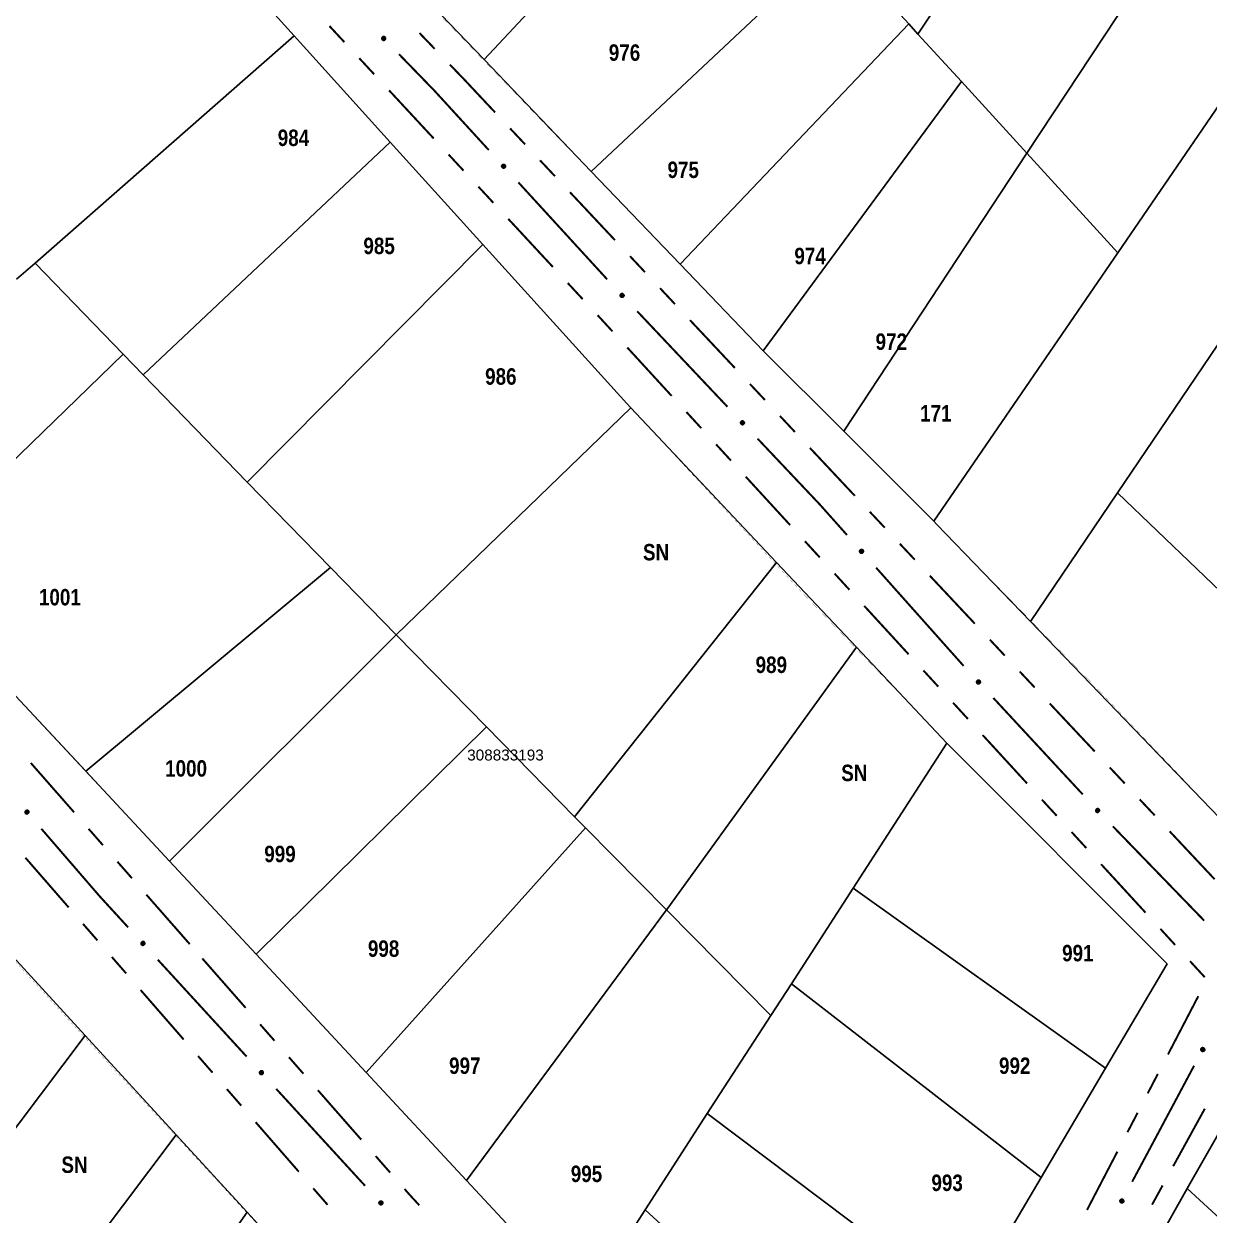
# Model space of a CAD drawing. Extents: x 201549 to 203722, y 4857623 to 4859778.
# Drawn here: x 202824.2 to 202932.4, y 4859059.8 to 4859168.6 of the extents above; entities that cross this region are included whole.
import ezdxf
from ezdxf.enums import TextEntityAlignment as Align

# ---------------------------------------------------------------- set-up
doc = ezdxf.new("R2010")
doc.units = 0
doc.header["$LTSCALE"] = 1.5
doc.header["$MEASUREMENT"] = 0
for name, color, linetype in [('CD-MALHA-LOTES', 40, 'CONTINUOUS'), ('CD_TXT_QUADRA', 1, 'CONTINUOUS'), ('RU-QUADRAS', 6, 'CONTINUOUS'), ('SV-EIXO-RUA-N-PAV', 6, 'CONTINUOUS'), ('SV-RUA-NAO-PAV-S-GUIA-C-GUIA', 7, 'CONTINUOUS'), ('Th_NmrPort', 1, 'CONTINUOUS')]:
    doc.layers.add(name, color=color, linetype=linetype)
doc.styles.add('MONOTXT', font='ARIAL.TTF', dxfattribs={"height": 0.2})
doc.styles.get("Standard").update_dxf_attribs({"font": 'swisscbo.ttf'})

msp = doc.modelspace()

# ---------------------------------------------------------------- linework, layer by layer
at = {"layer": 'CD-MALHA-LOTES', "linetype": 'Continuous'}
for p, q in [((202926.36, 4859198.43), (202905.84, 4859167.66)), ((202848.91, 4859167.5), (202823.94, 4859195.12)), ((202866.24, 4859165.33), (202887.33, 4859187.94)), ((202915.79, 4859156.77), (202936.34, 4859187.96)), ((202924.08, 4859147.7), (202944.81, 4859177.97)), ((202856.41, 4859175.58), (202866.24, 4859165.33)), ((202876.02, 4859155.12), (202898.25, 4859175.97)), ((202905, 4859168.58), (202898.25, 4859175.97)), ((202884.12, 4859146.66), (202905, 4859168.58)), ((202905, 4859168.58), (202905.84, 4859167.66)), ((202825.25, 4859146.74), (202848.91, 4859167.5)), ((202848.91, 4859167.5), (202857.67, 4859157.8)), ((202905.84, 4859167.66), (202909.8, 4859163.33)), ((202866.24, 4859165.33), (202876.02, 4859155.12)), ((202909.8, 4859163.33), (202891.71, 4859138.75)), ((202909.8, 4859163.33), (202915.79, 4859156.77)), ((202857.67, 4859157.8), (202835.11, 4859136.55)), ((202866.12, 4859148.45), (202857.67, 4859157.8)), ((202899.07, 4859131.39), (202915.79, 4859156.77)), ((202915.79, 4859156.77), (202924.08, 4859147.7)), ((202876.02, 4859155.12), (202884.12, 4859146.66)), ((202844.61, 4859126.74), (202866.12, 4859148.45)), ((202879.25, 4859133.93), (202866.12, 4859148.45)), ((202907.29, 4859123.18), (202924.08, 4859147.7)), ((202823.55, 4859145.27), (202825.25, 4859146.74)), ((202833.3, 4859138.42), (202825.25, 4859146.74)), ((202891.71, 4859138.75), (202884.12, 4859146.66)), ((202924.04, 4859125.77), (202933.81, 4859140.21)), ((202812.82, 4859118.62), (202833.3, 4859138.42)), ((202835.11, 4859136.55), (202833.3, 4859138.42)), ((202891.71, 4859138.75), (202899.07, 4859131.39)), ((202835.11, 4859136.55), (202844.61, 4859126.74)), ((202879.62, 4859133.54), (202879.25, 4859133.93)), ((202858.2, 4859112.8), (202879.62, 4859133.54)), ((202892.94, 4859119.41), (202879.62, 4859133.54)), ((202899.07, 4859131.39), (202907.29, 4859123.18)), ((202852.2, 4859118.97), (202844.61, 4859126.74)), ((202916.1, 4859114.03), (202924.04, 4859125.77)), ((202924.04, 4859125.77), (202945.57, 4859105.16)), ((202907.29, 4859123.18), (202907.54, 4859122.93)), ((202907.54, 4859122.93), (202916.1, 4859114.03)), ((202812.82, 4859118.62), (202829.89, 4859100.36)), ((202852.2, 4859118.97), (202829.89, 4859100.36)), ((202852.2, 4859118.97), (202858.2, 4859112.8)), ((202874.49, 4859096.19), (202892.94, 4859119.41)), ((202900.22, 4859111.69), (202892.94, 4859119.41)), ((202916.1, 4859114.03), (202937.69, 4859091.58)), ((202837.53, 4859092.14), (202858.2, 4859112.8)), ((202858.2, 4859112.8), (202866.44, 4859104.42)), ((202883, 4859087.85), (202900.22, 4859111.69)), ((202908.48, 4859102.91), (202900.22, 4859111.69)), ((202866.44, 4859104.42), (202845.43, 4859083.65)), ((202866.44, 4859104.42), (202874.49, 4859096.19)), ((202908.48, 4859102.91), (202899.92, 4859089.68)), ((202928.6, 4859082.79), (202908.48, 4859102.91)), ((202829.89, 4859100.36), (202837.53, 4859092.14)), ((202874.49, 4859096.19), (202875.48, 4859095.19)), ((202855.48, 4859072.85), (202875.48, 4859095.19)), ((202875.48, 4859095.19), (202882.89, 4859087.7)), ((202837.53, 4859092.14), (202845.43, 4859083.65)), ((202899.92, 4859089.68), (202894.28, 4859080.95)), ((202922.97, 4859073.26), (202899.92, 4859089.68)), ((202864.63, 4859063.01), (202882.89, 4859087.7)), ((202883, 4859087.85), (202882.89, 4859087.7)), ((202892.41, 4859078.07), (202882.89, 4859087.7)), ((202829.83, 4859076.23), (202822.58, 4859084.14)), ((202845.43, 4859083.65), (202855.48, 4859072.85)), ((202922.97, 4859073.26), (202928.6, 4859082.79)), ((202894.28, 4859080.95), (202892.41, 4859078.07)), ((202894.28, 4859080.95), (202917.08, 4859063.28)), ((202886.6, 4859069.1), (202892.41, 4859078.07)), ((202829.83, 4859076.23), (202811.13, 4859051.49)), ((202838.12, 4859067.18), (202829.83, 4859076.23)), ((202855.48, 4859072.85), (202864.63, 4859063.01)), ((202917.08, 4859063.28), (202922.97, 4859073.26)), ((202936.14, 4859072.32), (202930.42, 4859062.26)), ((202880.94, 4859060.33), (202886.6, 4859069.1)), ((202886.6, 4859069.1), (202910.08, 4859051.45)), ((202820.37, 4859043.59), (202838.12, 4859067.18)), ((202844.6, 4859060.11), (202838.12, 4859067.18)), ((202910.08, 4859051.45), (202917.08, 4859063.28)), ((202864.63, 4859063.01), (202875.27, 4859051.58)), ((202930.42, 4859062.26), (202924.38, 4859051.64)), ((202930.42, 4859062.26), (202956, 4859038.71)), ((202828.21, 4859036.89), (202844.6, 4859060.11)), ((202853.45, 4859050.44), (202844.6, 4859060.11)), ((202875.27, 4859051.58), (202880.94, 4859060.33)), ((202880.94, 4859060.33), (202903.28, 4859039.94))]:
    msp.add_line(p, q, dxfattribs=at)
at = {"layer": 'RU-QUADRAS', "linetype": 'Continuous'}
for points in [[(202829.55, 4859203.3, 0.01, 0.01, 0), (202844.12, 4859220.63, 0.01, 0.01, 0), (202870.07, 4859258.75, 0.01, 0.01, 0), (202884.99, 4859242.61, 0.01, 0.01, 0.0216393089), (202909.67, 4859213.7, 0.01, 0.01, 0), (202931.3, 4859193.91, 0.01, 0.01, 0), (202959.98, 4859160.09, 0.01, 0.01, 0), (202971.4, 4859149.61, 0.01, 0.01, 0), (202937.69, 4859091.58, 0.01, 0.01, 0.0099130625), (202891.7, 4859138.76, 0.01, 0.01, 0)], [(202790.47, 4859142.54, 0.01, 0.01, 0), (202823.94, 4859195.12, 0.01, 0.01, 0), (202879.25, 4859133.93, 0.01, 0.01, 0.0147925964), (202928.6, 4859082.79, 0.01, 0.01, 0), (202898.06, 4859031.1, 0.01, 0.01, 0), (202894.41, 4859031.1, 0.01, 0.01, 0)], [(202749.48, 4859071.59, 0.01, 0.01, 0), (202781.62, 4859129.17, 0.01, 0.01, 0.0049191325), (202853.45, 4859050.44, 0.01, 0.01, 0), (202889.59, 4859012.69, 0.01, 0.01, 0), (202858.45, 4858958.37, 0.01, 0.01, 0), (202812.2, 4859004.98, 0.01, 0.01, 0), (202815.02, 4859008.13, 0.01, 0.01, 0), (202803.62, 4859021.31, 0.01, 0.01, 0), (202794.06, 4859028.47, 0.01, 0.01, 0), (202778.42, 4859043.83, 0.01, 0.01, 0), (202777.7, 4859042.99, 0.01, 0.01, 0)], [(202904.89, 4859019.98, 0.01, 0.01, 0), (202909.84, 4859027.48, 0.01, 0.01, 0), (202911.85, 4859026.11, 0.01, 0.01, 0), (202917.36, 4859034.69, 0.01, 0.01, 0), (202919.17, 4859033.52, 0.01, 0.01, 0), (202922.96, 4859039.57, 0.01, 0.01, 0), (202921.39, 4859040.67, 0.01, 0.01, 0), (202926.67, 4859049.77, 0.01, 0.01, 0), (202924.38, 4859051.64, 0.01, 0.01, 0), (202936.14, 4859072.32, 0.01, 0.01, 0), (202962.41, 4859046.47, 0.01, 0.01, 0.0139849825), (203013.48, 4858989.88, 0.01, 0.01, 0), (203058.45, 4858944.45, 0.01, 0.01, 0), (203053.66, 4858917.2, 0.01, 0.01, 0), (203054.93, 4858916.22, 0.01, 0.01, 0), (203048.61, 4858906.68, 0.01, 0.01, 0), (203052.61, 4858903.7, 0.01, 0.01, 0), (203046.12, 4858892.8, 0.01, 0.01, 0), (203041.97, 4858896.33, 0.01, 0.01, 0), (203033.52, 4858883.81, 0.01, 0.01, 0)]]:
    msp.add_lwpolyline(points, format="xyseb", close=True, dxfattribs=at)
at = {"layer": 'SV-EIXO-RUA-N-PAV'}
for points in [[(202857.088624, 4859167.079129), (202857.039716, 4859167.079163), (202856.997689, 4859167.089194), (202856.965044, 4859167.107649), (202856.940449, 4859167.131479), (202856.918033, 4859167.158693), (202856.901486, 4859167.191116), (202856.891092, 4859167.23117), (202856.890783, 4859167.280232), (202856.903888, 4859167.32261), (202856.920269, 4859167.355583), (202856.943641, 4859167.382659), (202856.970442, 4859167.403993), (202857.00469, 4859167.420067), (202857.045384, 4859167.430203), (202857.094725, 4859167.429321), (202857.13586, 4859167.419204), (202857.166967, 4859167.400525), (202857.194039, 4859167.376855), (202857.216591, 4859167.348798), (202857.232651, 4859167.316878), (202857.242783, 4859167.275887), (202857.241267, 4859167.227198), (202857.231645, 4859167.186056), (202857.213407, 4859167.154695), (202857.189504, 4859167.128567), (202857.162483, 4859167.105752), (202857.130583, 4859167.087762), (202857.088624, 4859167.079129)], [(202868.029081, 4859155.410763), (202867.980195, 4859155.412226), (202867.938479, 4859155.42348), (202867.906387, 4859155.442881), (202867.882498, 4859155.467419), (202867.860887, 4859155.495276), (202867.845294, 4859155.528169), (202867.836075, 4859155.568509), (202867.837198, 4859155.617559), (202867.851536, 4859155.659536), (202867.868873, 4859155.692016), (202867.893026, 4859155.718399), (202867.920439, 4859155.73894), (202867.955142, 4859155.754007), (202867.996114, 4859155.762951), (202868.045408, 4859155.760627), (202868.08623, 4859155.749313), (202868.116778, 4859155.729733), (202868.143148, 4859155.705283), (202868.164871, 4859155.676579), (202868.179991, 4859155.644203), (202868.188921, 4859155.602934), (202868.185984, 4859155.554311), (202868.175164, 4859155.513467), (202868.156018, 4859155.482652), (202868.131362, 4859155.457233), (202868.103686, 4859155.435217), (202868.071274, 4859155.418166), (202868.029081, 4859155.410763)], [(202878.85355, 4859143.626016), (202878.804646, 4859143.626712), (202878.762759, 4859143.637311), (202878.730366, 4859143.656206), (202878.706096, 4859143.680367), (202878.68405, 4859143.707881), (202878.667943, 4859143.740525), (202878.658092, 4859143.780716), (202878.658446, 4859143.829777), (202878.672123, 4859143.871974), (202878.688949, 4859143.904722), (202878.712685, 4859143.93148), (202878.739773, 4859143.952449), (202878.774235, 4859143.968058), (202878.815062, 4859143.977644), (202878.864386, 4859143.976094), (202878.905381, 4859143.965422), (202878.936232, 4859143.946323), (202878.962982, 4859143.92229), (202878.985153, 4859143.89393), (202879.000779, 4859143.861795), (202879.010356, 4859143.820671), (202879.008181, 4859143.772008), (202878.998004, 4859143.730999), (202878.979343, 4859143.699888), (202878.955089, 4859143.674085), (202878.927762, 4859143.651638), (202878.895621, 4859143.634081), (202878.85355, 4859143.626016)], [(202889.841828, 4859131.995944), (202889.792925, 4859131.996629), (202889.751034, 4859132.007217), (202889.718638, 4859132.026104), (202889.694361, 4859132.050259), (202889.672309, 4859132.077768), (202889.656194, 4859132.110408), (202889.646334, 4859132.150597), (202889.646676, 4859132.199659), (202889.660343, 4859132.241858), (202889.677161, 4859132.27461), (202889.70089, 4859132.301375), (202889.727973, 4859132.32235), (202889.762431, 4859132.337967), (202889.803256, 4859132.347562), (202889.852581, 4859132.346024), (202889.893578, 4859132.335362), (202889.924434, 4859132.316271), (202889.95119, 4859132.292244), (202889.973367, 4859132.26389), (202889.989001, 4859132.231758), (202889.998587, 4859132.190637), (202889.996424, 4859132.141973), (202889.986257, 4859132.100962), (202889.967604, 4859132.069846), (202889.943356, 4859132.044037), (202889.916034, 4859132.021584), (202889.883898, 4859132.004019), (202889.841828, 4859131.995944)], [(202900.702742, 4859120.253517), (202900.65388, 4859120.255646), (202900.612321, 4859120.267467), (202900.580496, 4859120.287303), (202900.556944, 4859120.312165), (202900.535714, 4859120.340314), (202900.520571, 4859120.373416), (202900.511902, 4859120.413878), (202900.513694, 4859120.462908), (202900.528602, 4859120.504686), (202900.54638, 4859120.536927), (202900.57089, 4859120.562978), (202900.598581, 4859120.583144), (202900.633485, 4859120.597736), (202900.674576, 4859120.606121), (202900.723834, 4859120.603126), (202900.764498, 4859120.591257), (202900.794776, 4859120.571262), (202900.82081, 4859120.546456), (202900.84214, 4859120.517458), (202900.856817, 4859120.484879), (202900.865185, 4859120.443492), (202900.861585, 4859120.394914), (202900.85021, 4859120.354221), (202900.830646, 4859120.32367), (202900.805646, 4859120.298589), (202900.777673, 4859120.276952), (202900.745031, 4859120.260345), (202900.702742, 4859120.253517)], [(202911.378041, 4859108.33311), (202911.329147, 4859108.334271), (202911.287361, 4859108.345266), (202911.25515, 4859108.364468), (202911.23111, 4859108.388858), (202911.209326, 4859108.416581), (202911.19353, 4859108.449376), (202911.184061, 4859108.489659), (202911.184881, 4859108.538715), (202911.198958, 4859108.580779), (202911.216094, 4859108.613366), (202911.240083, 4859108.639898), (202911.267369, 4859108.660609), (202911.301977, 4859108.67589), (202911.342894, 4859108.685087), (202911.392201, 4859108.683069), (202911.433093, 4859108.672008), (202911.463761, 4859108.652618), (202911.490282, 4859108.628331), (202911.512182, 4859108.599763), (202911.527502, 4859108.567481), (202911.536688, 4859108.526268), (202911.534052, 4859108.477627), (202911.523485, 4859108.436717), (202911.50453, 4859108.405784), (202911.480033, 4859108.380213), (202911.452493, 4859108.358026), (202911.420187, 4859108.340775), (202911.378041, 4859108.33311)], [(202824.495016, 4859096.808094), (202824.543839, 4859096.805216), (202824.585212, 4859096.792759), (202824.616729, 4859096.772438), (202824.639897, 4859096.747218), (202824.660693, 4859096.718747), (202824.675327, 4859096.685417), (202824.683375, 4859096.644826), (202824.680832, 4859096.595829), (202824.665286, 4859096.554285), (202824.647016, 4859096.522321), (202824.622109, 4859096.496648), (202824.594113, 4859096.476909), (202824.558989, 4859096.462853), (202824.517774, 4859096.455099), (202824.468568, 4859096.458849), (202824.42809, 4859096.471339), (202824.398122, 4859096.491796), (202824.372471, 4859096.516999), (202824.351588, 4859096.546319), (202824.337412, 4859096.57912), (202824.32968, 4859096.62063), (202824.334024, 4859096.669148), (202824.346021, 4859096.709661), (202824.366051, 4859096.739909), (202824.391432, 4859096.764604), (202824.419734, 4859096.78581), (202824.452626, 4859096.801915), (202824.495016, 4859096.808094)], [(202922.254979, 4859096.598877), (202922.206084, 4859096.600037), (202922.164299, 4859096.611033), (202922.132087, 4859096.630235), (202922.108048, 4859096.654625), (202922.086264, 4859096.682347), (202922.070468, 4859096.715143), (202922.060999, 4859096.755425), (202922.061819, 4859096.804481), (202922.075896, 4859096.846546), (202922.093032, 4859096.879133), (202922.117021, 4859096.905665), (202922.144306, 4859096.926375), (202922.178915, 4859096.941657), (202922.219831, 4859096.950854), (202922.269139, 4859096.948836), (202922.31003, 4859096.937775), (202922.340699, 4859096.918384), (202922.367219, 4859096.894098), (202922.38912, 4859096.865529), (202922.40444, 4859096.833247), (202922.413626, 4859096.792034), (202922.410989, 4859096.743394), (202922.400423, 4859096.702484), (202922.381468, 4859096.671551), (202922.35697, 4859096.64598), (202922.329431, 4859096.623793), (202922.297125, 4859096.606542), (202922.254979, 4859096.598877)], [(202835.076477, 4859084.813215), (202835.125365, 4859084.811783), (202835.167088, 4859084.800556), (202835.199192, 4859084.781175), (202835.223096, 4859084.756652), (202835.244726, 4859084.728809), (202835.260339, 4859084.695926), (202835.269584, 4859084.655592), (202835.268492, 4859084.606541), (202835.254182, 4859084.564555), (202835.236865, 4859084.532064), (202835.212729, 4859084.505666), (202835.185329, 4859084.485107), (202835.150636, 4859084.470018), (202835.109669, 4859084.461048), (202835.060373, 4859084.46334), (202835.019544, 4859084.474628), (202834.988984, 4859084.494189), (202834.962598, 4859084.518622), (202834.940857, 4859084.547312), (202834.925717, 4859084.579678), (202834.91676, 4859084.620942), (202834.919667, 4859084.669567), (202834.93046, 4859084.710418), (202834.949586, 4859084.741245), (202834.974226, 4859084.76668), (202835.001888, 4859084.788713), (202835.034289, 4859084.805784), (202835.076477, 4859084.813215)], [(202931.996848, 4859075.026102), (202932.01175, 4859074.979519), (202932.015032, 4859074.936436), (202932.007427, 4859074.899715), (202931.992245, 4859074.869018), (202931.973176, 4859074.839362), (202931.947354, 4859074.813705), (202931.912387, 4859074.791577), (202931.865763, 4859074.7763), (202931.821408, 4859074.775839), (202931.785008, 4859074.781369), (202931.752087, 4859074.795357), (202931.723589, 4859074.814364), (202931.697825, 4859074.842068), (202931.675746, 4859074.877722), (202931.66152, 4859074.924976), (202931.658592, 4859074.967236), (202931.666881, 4859075.002561), (202931.681153, 4859075.035568), (202931.700983, 4859075.06561), (202931.726476, 4859075.09065), (202931.762414, 4859075.112815), (202931.80924, 4859075.126239), (202931.851356, 4859075.12964), (202931.886788, 4859075.121849), (202931.918967, 4859075.107067), (202931.948944, 4859075.088303), (202931.975816, 4859075.06342), (202931.996848, 4859075.026102)], [(202845.888071, 4859073.018749), (202845.936959, 4859073.017317), (202845.978682, 4859073.006089), (202846.010786, 4859072.986709), (202846.03469, 4859072.962186), (202846.05632, 4859072.934343), (202846.071933, 4859072.90146), (202846.081178, 4859072.861125), (202846.080086, 4859072.812075), (202846.065776, 4859072.770089), (202846.048459, 4859072.737597), (202846.024323, 4859072.711199), (202845.996923, 4859072.690641), (202845.96223, 4859072.675552), (202845.921263, 4859072.666582), (202845.871967, 4859072.668874), (202845.831138, 4859072.680161), (202845.800578, 4859072.699722), (202845.774192, 4859072.724155), (202845.752451, 4859072.752845), (202845.737311, 4859072.785212), (202845.728354, 4859072.826476), (202845.731261, 4859072.875101), (202845.742054, 4859072.915951), (202845.76118, 4859072.946778), (202845.78582, 4859072.972213), (202845.813482, 4859072.994247), (202845.845883, 4859073.011318), (202845.888071, 4859073.018749)], [(202856.792487, 4859061.124167), (202856.841366, 4859061.122471), (202856.883028, 4859061.111019), (202856.915027, 4859061.091466), (202856.938799, 4859061.066814), (202856.960278, 4859061.038855), (202856.975714, 4859061.005888), (202856.984741, 4859060.965505), (202856.983385, 4859060.91646), (202856.968848, 4859060.874552), (202856.951357, 4859060.842155), (202856.927078, 4859060.815887), (202856.899568, 4859060.795477), (202856.864794, 4859060.780575), (202856.823779, 4859060.771826), (202856.774497, 4859060.774384), (202856.733729, 4859060.785892), (202856.703274, 4859060.805617), (202856.677021, 4859060.830192), (202856.655435, 4859060.858999), (202856.640469, 4859060.891447), (202856.631735, 4859060.932758), (202856.634904, 4859060.981366), (202856.645917, 4859061.022158), (202856.66521, 4859061.052882), (202856.689986, 4859061.078184), (202856.717767, 4859061.100068), (202856.750259, 4859061.116964), (202856.792487, 4859061.124167)], [(202924.615714, 4859061.198928), (202924.630554, 4859061.152325), (202924.633779, 4859061.109238), (202924.626125, 4859061.072527), (202924.610903, 4859061.04185), (202924.591795, 4859061.01222), (202924.56594, 4859060.986597), (202924.530943, 4859060.964515), (202924.484299, 4859060.9493), (202924.439943, 4859060.948897), (202924.40355, 4859060.954475), (202924.370648, 4859060.968507), (202924.342175, 4859060.987551), (202924.316448, 4859061.015289), (202924.294416, 4859061.050973), (202924.280252, 4859061.098246), (202924.27738, 4859061.140509), (202924.285716, 4859061.175823), (202924.300031, 4859061.208811), (202924.319901, 4859061.238827), (202924.345427, 4859061.263833), (202924.381395, 4859061.285951), (202924.428239, 4859061.299313), (202924.470358, 4859061.302658), (202924.50578, 4859061.294821), (202924.53794, 4859061.279996), (202924.567892, 4859061.261192), (202924.594731, 4859061.236274), (202924.615714, 4859061.198928)]]:
    msp.add_lwpolyline(points, close=True, dxfattribs=at)
for points in [[(202857.130583, 4859167.087762), (202856.890783, 4859167.280232)], [(202857.088624, 4859167.079129), (202856.891092, 4859167.23117)], [(202857.110308, 4859167.085301), (202856.894742, 4859167.254483)], [(202857.14334, 4859167.100249), (202856.900212, 4859167.297825)], [(202857.039716, 4859167.079163), (202856.901486, 4859167.191116)], [(202857.061984, 4859167.08023), (202856.901742, 4859167.20613)], [(202857.162483, 4859167.105752), (202856.903888, 4859167.32261)], [(202857.172569, 4859167.119114), (202856.914264, 4859167.334285)], [(202857.015734, 4859167.084778), (202856.916633, 4859167.16924)], [(202856.997689, 4859167.089194), (202856.918033, 4859167.158693)], [(202857.189504, 4859167.128567), (202856.920269, 4859167.355583)], [(202857.199956, 4859167.143796), (202856.935054, 4859167.369679)], [(202857.213407, 4859167.154695), (202856.943641, 4859167.382659)], [(202857.220661, 4859167.173402), (202856.959503, 4859167.39151)], [(202857.231645, 4859167.186056), (202856.970442, 4859167.403993)], [(202857.235663, 4859167.208882), (202856.991613, 4859167.409367)], [(202857.241267, 4859167.227198), (202857.00469, 4859167.420067)], [(202857.238253, 4859167.253232), (202857.027524, 4859167.423307)], [(202857.242783, 4859167.275887), (202857.045384, 4859167.430203)], [(202857.232174, 4859167.298676), (202857.075791, 4859167.424519)], [(202857.232651, 4859167.316878), (202857.094725, 4859167.429321)], [(202857.221142, 4859167.335509), (202857.120112, 4859167.42)], [(202857.216591, 4859167.348798), (202857.13586, 4859167.419204)], [(202868.029081, 4859155.410763), (202867.836075, 4859155.568509)], [(202868.071274, 4859155.418166), (202867.837198, 4859155.617559)], [(202868.050936, 4859155.416299), (202867.840404, 4859155.591705)], [(202867.980195, 4859155.412226), (202867.845294, 4859155.528169)], [(202868.002485, 4859155.412642), (202867.845989, 4859155.543168)], [(202868.08439, 4859155.430276), (202867.847137, 4859155.634869)], [(202868.103686, 4859155.435217), (202867.851536, 4859155.659536)], [(202867.956387, 4859155.418539), (202867.859796, 4859155.505859)], [(202867.938479, 4859155.42348), (202867.860887, 4859155.495276)], [(202868.114159, 4859155.448279), (202867.862248, 4859155.670903)], [(202868.131362, 4859155.457233), (202867.868873, 4859155.692016)], [(202868.142254, 4859155.47215), (202867.884064, 4859155.705675)], [(202868.156018, 4859155.482652), (202867.893026, 4859155.718399)], [(202868.163815, 4859155.501138), (202867.90914, 4859155.726782)], [(202868.175164, 4859155.513467), (202867.920439, 4859155.73894)], [(202868.179847, 4859155.536166), (202867.941758, 4859155.743693)], [(202868.185984, 4859155.554311), (202867.955142, 4859155.754007)], [(202868.183731, 4859155.580421), (202867.978061, 4859155.756579)], [(202868.188921, 4859155.602934), (202867.996114, 4859155.762951)], [(202868.178983, 4859155.626024), (202868.026342, 4859155.75638)], [(202868.179991, 4859155.644203), (202868.045408, 4859155.760627)], [(202868.169031, 4859155.663163), (202868.070513, 4859155.750568)], [(202868.164871, 4859155.676579), (202868.08623, 4859155.749313)], [(202878.85355, 4859143.626016), (202878.658092, 4859143.780716)], [(202878.895621, 4859143.634081), (202878.658446, 4859143.829777)], [(202878.875315, 4859143.631895), (202878.662057, 4859143.803977)], [(202878.804646, 4859143.626712), (202878.667943, 4859143.740525)], [(202878.908546, 4859143.646395), (202878.668112, 4859143.847241)], [(202878.826927, 4859143.627478), (202878.668403, 4859143.755534)], [(202878.927762, 4859143.651638), (202878.672123, 4859143.871974)], [(202878.938028, 4859143.664862), (202878.682656, 4859143.883507)], [(202878.780742, 4859143.632651), (202878.682793, 4859143.718445)], [(202878.762759, 4859143.637311), (202878.68405, 4859143.707881)], [(202878.955089, 4859143.674085), (202878.688949, 4859143.904722)], [(202878.965746, 4859143.689171), (202878.703924, 4859143.918617)], [(202878.979343, 4859143.699888), (202878.712685, 4859143.93148)], [(202878.986849, 4859143.718495), (202878.728666, 4859143.940115)], [(202878.998004, 4859143.730999), (202878.739773, 4859143.952449)], [(202879.00233, 4859143.753769), (202878.761014, 4859143.957536)], [(202879.008181, 4859143.772008), (202878.774235, 4859143.968058)], [(202879.005519, 4859143.79808), (202878.797111, 4859143.97099)], [(202879.010356, 4859143.820671), (202878.815062, 4859143.977644)], [(202879.000056, 4859143.843602), (202878.845389, 4859143.971548)], [(202879.000779, 4859143.861795), (202878.864386, 4859143.976094)], [(202878.989523, 4859143.880581), (202878.889645, 4859143.96643)], [(202878.985153, 4859143.89393), (202878.905381, 4859143.965422)], [(202889.841828, 4859131.995944), (202889.646334, 4859132.150597)], [(202889.883898, 4859132.004019), (202889.646676, 4859132.199659)], [(202889.863592, 4859132.001828), (202889.650293, 4859132.173859)], [(202889.792925, 4859131.996629), (202889.656194, 4859132.110408)], [(202889.89682, 4859132.016336), (202889.656338, 4859132.217124)], [(202889.815205, 4859131.997399), (202889.65665, 4859132.125417)], [(202889.916034, 4859132.021584), (202889.660343, 4859132.241858)], [(202889.926297, 4859132.03481), (202889.670873, 4859132.253394)], [(202889.769019, 4859132.002561), (202889.67105, 4859132.088332)], [(202889.751034, 4859132.007217), (202889.672309, 4859132.077768)], [(202889.943356, 4859132.044037), (202889.677161, 4859132.27461)], [(202889.954009, 4859132.059126), (202889.692132, 4859132.28851)], [(202889.967604, 4859132.069846), (202889.70089, 4859132.301375)], [(202889.975105, 4859132.088455), (202889.716869, 4859132.310013)], [(202889.986257, 4859132.100962), (202889.727973, 4859132.32235)], [(202889.990578, 4859132.123733), (202889.749213, 4859132.327442)], [(202889.996424, 4859132.141973), (202889.762431, 4859132.337967)], [(202889.993757, 4859132.168045), (202889.785307, 4859132.340904)], [(202889.998587, 4859132.190637), (202889.803256, 4859132.347562)], [(202889.988282, 4859132.213565), (202889.833585, 4859132.341474)], [(202889.989001, 4859132.231758), (202889.852581, 4859132.346024)], [(202889.977741, 4859132.250542), (202889.877842, 4859132.336367)], [(202889.973367, 4859132.26389), (202889.893578, 4859132.335362)], [(202900.702742, 4859120.253517), (202900.511902, 4859120.413878)], [(202900.745031, 4859120.260345), (202900.513694, 4859120.462908)], [(202900.72467, 4859120.258755), (202900.516547, 4859120.437013)], [(202900.65388, 4859120.255646), (202900.520571, 4859120.373416)], [(202900.676173, 4859120.255758), (202900.52147, 4859120.388405)], [(202900.758311, 4859120.272274), (202900.523868, 4859120.480081)], [(202900.777673, 4859120.276952), (202900.528602, 4859120.504686)], [(202900.63016, 4859120.262282), (202900.534767, 4859120.35091)], [(202900.612321, 4859120.267467), (202900.535714, 4859120.340314)], [(202900.788322, 4859120.28987), (202900.539468, 4859120.515906)], [(202900.805646, 4859120.298589), (202900.54638, 4859120.536927)], [(202900.81674, 4859120.313356), (202900.561756, 4859120.550377)], [(202900.830646, 4859120.32367), (202900.57089, 4859120.562978)], [(202900.838694, 4859120.342048), (202900.587117, 4859120.571141)], [(202900.85021, 4859120.354221), (202900.598581, 4859120.583144)], [(202900.855202, 4859120.376854), (202900.619962, 4859120.587606)], [(202900.861585, 4859120.394914), (202900.633485, 4859120.597736)], [(202900.859689, 4859120.421053), (202900.656437, 4859120.599996)], [(202900.865185, 4859120.443492), (202900.674576, 4859120.606121)], [(202900.855562, 4859120.466715), (202900.704711, 4859120.599139)], [(202900.856817, 4859120.484879), (202900.723834, 4859120.603126)], [(202900.846118, 4859120.503987), (202900.748799, 4859120.592726)], [(202900.84214, 4859120.517458), (202900.764498, 4859120.591257)], [(202911.378041, 4859108.33311), (202911.184061, 4859108.489659)], [(202911.420187, 4859108.340775), (202911.184881, 4859108.538715)], [(202911.399862, 4859108.338782), (202911.188247, 4859108.512881)], [(202911.329147, 4859108.334271), (202911.19353, 4859108.449376)], [(202911.351434, 4859108.334825), (202911.194132, 4859108.46438)], [(202911.433228, 4859108.352966), (202911.194713, 4859108.556086)], [(202911.452493, 4859108.358026), (202911.198958, 4859108.580779)], [(202911.3053, 4859108.340436), (202911.20817, 4859108.427156)], [(202911.287361, 4859108.345266), (202911.209326, 4859108.416581)], [(202911.462885, 4859108.371152), (202911.2096, 4859108.592212)], [(202911.480033, 4859108.380213), (202911.216094, 4859108.613366)], [(202911.490832, 4859108.395197), (202911.2312, 4859108.627119)], [(202911.50453, 4859108.405784), (202911.240083, 4859108.639898)], [(202911.512213, 4859108.424319), (202911.256145, 4859108.648381)], [(202911.523485, 4859108.436717), (202911.267369, 4859108.660609)], [(202911.528028, 4859108.459445), (202911.288658, 4859108.665494)], [(202911.534052, 4859108.477627), (202911.301977, 4859108.67589)], [(202911.531638, 4859108.503723), (202911.32488, 4859108.678604)], [(202911.536688, 4859108.526268), (202911.342894, 4859108.685087)], [(202911.526607, 4859108.549295), (202911.373162, 4859108.678704)], [(202911.527502, 4859108.567481), (202911.392201, 4859108.683069)], [(202911.516426, 4859108.586372), (202911.417367, 4859108.673166)], [(202911.512182, 4859108.599763), (202911.433093, 4859108.672008)], [(202824.391432, 4859096.764604), (202824.647016, 4859096.522321)], [(202824.408888, 4859096.773056), (202824.654249, 4859096.543233)], [(202824.419734, 4859096.78581), (202824.665286, 4859096.554285)], [(202824.439165, 4859096.79019), (202824.670396, 4859096.578815)], [(202824.452626, 4859096.801915), (202824.680832, 4859096.595829)], [(202824.47301, 4859096.803193), (202824.678376, 4859096.621766)], [(202824.495016, 4859096.808094), (202824.683375, 4859096.644826)], [(202824.521547, 4859096.805446), (202824.674199, 4859096.670443)], [(202824.543839, 4859096.805216), (202824.675327, 4859096.685417)], [(202824.567455, 4859096.798217), (202824.661478, 4859096.708137)], [(202824.585212, 4859096.792759), (202824.660693, 4859096.718747)], [(202922.297125, 4859096.606542), (202922.061819, 4859096.804481)], [(202922.276799, 4859096.604549), (202922.065184, 4859096.778648)], [(202922.310166, 4859096.618732), (202922.07165, 4859096.821852)], [(202922.329431, 4859096.623793), (202922.075896, 4859096.846546)], [(202922.339822, 4859096.636919), (202922.086538, 4859096.857979)], [(202922.35697, 4859096.64598), (202922.093032, 4859096.879133)], [(202922.367769, 4859096.660964), (202922.108138, 4859096.892886)], [(202922.381468, 4859096.671551), (202922.117021, 4859096.905665)], [(202922.38915, 4859096.690086), (202922.133083, 4859096.914148)], [(202922.400423, 4859096.702484), (202922.144306, 4859096.926375)], [(202922.404965, 4859096.725211), (202922.165595, 4859096.931261)], [(202922.410989, 4859096.743394), (202922.178915, 4859096.941657)], [(202922.408575, 4859096.76949), (202922.201818, 4859096.944371)], [(202922.413626, 4859096.792034), (202922.219831, 4859096.950854)], [(202922.403544, 4859096.815062), (202922.250099, 4859096.944471)], [(202922.40444, 4859096.833247), (202922.269139, 4859096.948836)], [(202922.393363, 4859096.852139), (202922.294305, 4859096.938933)], [(202922.38912, 4859096.865529), (202922.31003, 4859096.937775)], [(202824.32968, 4859096.62063), (202824.517774, 4859096.455099)], [(202824.334024, 4859096.669148), (202824.558989, 4859096.462853)], [(202824.335519, 4859096.642983), (202824.536004, 4859096.460946)], [(202824.337412, 4859096.57912), (202824.468568, 4859096.458849)], [(202824.338946, 4859096.597262), (202824.487749, 4859096.462542)], [(202824.340683, 4859096.687108), (202824.572665, 4859096.472775)], [(202824.346021, 4859096.709661), (202824.594113, 4859096.476909)], [(202824.347818, 4859096.55985), (202824.443765, 4859096.46963)], [(202824.351588, 4859096.546319), (202824.42809, 4859096.471339)], [(202824.357722, 4859096.721656), (202824.605759, 4859096.488735)], [(202824.366051, 4859096.739909), (202824.622109, 4859096.496648)], [(202824.380113, 4859096.750008), (202824.631435, 4859096.509107)], [(202922.254979, 4859096.598877), (202922.060999, 4859096.755425)], [(202922.206084, 4859096.600037), (202922.070468, 4859096.715143)], [(202922.228371, 4859096.600591), (202922.07107, 4859096.730147)], [(202922.182237, 4859096.606203), (202922.085107, 4859096.692923)], [(202922.164299, 4859096.611033), (202922.086264, 4859096.682347)], [(202835.034289, 4859084.805784), (202835.268492, 4859084.606541)], [(202835.054626, 4859084.807665), (202835.26527, 4859084.632393)], [(202835.076477, 4859084.813215), (202835.269584, 4859084.655592)], [(202835.103075, 4859084.811353), (202835.259654, 4859084.680926)], [(202835.125365, 4859084.811783), (202835.260339, 4859084.695926)], [(202835.149177, 4859084.805485), (202835.245823, 4859084.718227)], [(202835.167088, 4859084.800556), (202835.244726, 4859084.728809)], [(202834.91676, 4859084.620942), (202835.109669, 4859084.461048)], [(202834.919667, 4859084.669567), (202835.150636, 4859084.470018)], [(202834.921935, 4859084.643458), (202835.127718, 4859084.467431)], [(202834.925717, 4859084.579678), (202835.060373, 4859084.46334)], [(202834.925791, 4859084.687716), (202835.164013, 4859084.48034)], [(202834.926713, 4859084.597858), (202835.079437, 4859084.467599)], [(202834.93046, 4859084.710418), (202835.185329, 4859084.485107)], [(202834.936688, 4859084.560725), (202835.035263, 4859084.473383)], [(202834.940857, 4859084.547312), (202835.019544, 4859084.474628)], [(202834.941801, 4859084.722753), (202835.19662, 4859084.497272)], [(202834.949586, 4859084.741245), (202835.212729, 4859084.505666)], [(202834.963344, 4859084.751756), (202835.221683, 4859084.518395)], [(202834.974226, 4859084.76668), (202835.236865, 4859084.532064)], [(202834.991424, 4859084.775645), (202835.243476, 4859084.553181)], [(202835.001888, 4859084.788713), (202835.254182, 4859084.564555)], [(202835.021181, 4859084.793666), (202835.258564, 4859084.589225)], [(202931.700983, 4859075.06561), (202931.658592, 4859074.967236)], [(202931.726476, 4859075.09065), (202931.66152, 4859074.924976)], [(202931.712248, 4859075.074002), (202931.662643, 4859074.951997)], [(202931.743953, 4859075.095754), (202931.671874, 4859074.908413)], [(202931.762414, 4859075.112815), (202931.675746, 4859074.877722)], [(202931.78537, 4859075.115419), (202931.687767, 4859074.862822)], [(202931.80924, 4859075.126239), (202931.697825, 4859074.842068)], [(202931.828393, 4859075.126496), (202931.712007, 4859074.832883)], [(202931.851356, 4859075.12964), (202931.723589, 4859074.814364)], [(202931.86676, 4859075.123044), (202931.738816, 4859074.807759)], [(202931.886788, 4859075.121849), (202931.752087, 4859074.795357)], [(202931.901274, 4859075.112369), (202931.767069, 4859074.791144)], [(202931.918967, 4859075.107067), (202931.785008, 4859074.781369)], [(202931.93314, 4859075.093827), (202931.807122, 4859074.782154)], [(202931.948944, 4859075.088303), (202931.821408, 4859074.775839)], [(202931.960029, 4859075.071754), (202931.846131, 4859074.779907)], [(202931.975816, 4859075.06342), (202931.865763, 4859074.7763)], [(202931.98435, 4859075.044865), (202931.889074, 4859074.787934)], [(202931.996848, 4859075.026102), (202931.912387, 4859074.791577)], [(202932.003934, 4859075.000398), (202931.932979, 4859074.809365)], [(202932.01175, 4859074.979519), (202931.947354, 4859074.813705)], [(202932.013727, 4859074.954967), (202931.963561, 4859074.834809)], [(202932.015032, 4859074.936436), (202931.973176, 4859074.839362)], [(202845.731261, 4859072.875101), (202845.96223, 4859072.675552)], [(202845.733529, 4859072.848991), (202845.939312, 4859072.672965)], [(202845.737385, 4859072.893249), (202845.975607, 4859072.685874)], [(202845.742054, 4859072.915951), (202845.996923, 4859072.690641)], [(202845.753395, 4859072.928287), (202846.008214, 4859072.702806)], [(202845.76118, 4859072.946778), (202846.024323, 4859072.711199)], [(202845.774938, 4859072.957289), (202846.033277, 4859072.723929)], [(202845.78582, 4859072.972213), (202846.048459, 4859072.737597)], [(202845.803018, 4859072.981178), (202846.05507, 4859072.758715)], [(202845.813482, 4859072.994247), (202846.065776, 4859072.770089)], [(202845.832775, 4859072.9992), (202846.070158, 4859072.794758)], [(202845.845883, 4859073.011318), (202846.080086, 4859072.812075)], [(202845.86622, 4859073.013198), (202846.076864, 4859072.837927)], [(202845.888071, 4859073.018749), (202846.081178, 4859072.861125)], [(202845.914669, 4859073.016887), (202846.071248, 4859072.88646)], [(202845.936959, 4859073.017317), (202846.071933, 4859072.90146)], [(202845.960771, 4859073.011019), (202846.057417, 4859072.92376)], [(202845.978682, 4859073.006089), (202846.05632, 4859072.934343)], [(202845.728354, 4859072.826476), (202845.921263, 4859072.666582)], [(202845.737311, 4859072.785212), (202845.871967, 4859072.668874)], [(202845.738307, 4859072.803392), (202845.891031, 4859072.673133)], [(202845.748282, 4859072.766259), (202845.846857, 4859072.678917)], [(202845.752451, 4859072.752845), (202845.831138, 4859072.680161)], [(202856.631735, 4859060.932758), (202856.823779, 4859060.771826)], [(202856.634904, 4859060.981366), (202856.864794, 4859060.780575)], [(202856.637032, 4859060.955245), (202856.841863, 4859060.778112)], [(202856.640469, 4859060.891447), (202856.774497, 4859060.774384)], [(202856.641126, 4859060.999482), (202856.878227, 4859060.790825)], [(202856.641564, 4859060.909621), (202856.793583, 4859060.77854)], [(202856.645917, 4859061.022158), (202856.899568, 4859060.795477)], [(202856.651338, 4859060.872435), (202856.749441, 4859060.784562)], [(202856.657325, 4859061.034433), (202856.910924, 4859060.807581)], [(202856.66521, 4859061.052882), (202856.927078, 4859060.815887)], [(202856.679023, 4859061.063318), (202856.936101, 4859060.828568)], [(202856.689986, 4859061.078184), (202856.951357, 4859060.842155)], [(202856.707232, 4859061.087056), (202856.958081, 4859060.863236)], [(202856.717767, 4859061.100068), (202856.968848, 4859060.874552)], [(202856.737086, 4859061.104917), (202856.973364, 4859060.899198)], [(202856.750259, 4859061.116964), (202856.983385, 4859060.91646)], [(202856.770606, 4859061.118735), (202856.980302, 4859060.94233)], [(202856.792487, 4859061.124167), (202856.984741, 4859060.965505)], [(202856.819074, 4859061.122161), (202856.974948, 4859060.990892)], [(202856.841366, 4859061.122471), (202856.975714, 4859061.005888)], [(202856.865144, 4859061.116045), (202856.961318, 4859061.028267)], [(202856.883028, 4859061.111019), (202856.960278, 4859061.038855)], [(202924.319901, 4859061.238827), (202924.27738, 4859061.140509)], [(202924.345427, 4859061.263833), (202924.280252, 4859061.098246)], [(202924.331177, 4859061.247204), (202924.281412, 4859061.125265)], [(202924.362911, 4859061.268914), (202924.290585, 4859061.081669)], [(202924.381395, 4859061.285951), (202924.294416, 4859061.050973)], [(202924.404354, 4859061.288524), (202924.306417, 4859061.036056)], [(202924.428239, 4859061.299313), (202924.316448, 4859061.015289)], [(202924.447391, 4859061.299544), (202924.330618, 4859061.006085)], [(202924.470358, 4859061.302658), (202924.342175, 4859060.987551)], [(202924.485754, 4859061.296042), (202924.357393, 4859060.980927)], [(202924.50578, 4859061.294821), (202924.370648, 4859060.968507)], [(202924.520254, 4859061.285321), (202924.385625, 4859060.964274)], [(202924.53794, 4859061.279996), (202924.40355, 4859060.954475)], [(202924.552095, 4859061.266738), (202924.425666, 4859060.955231)], [(202924.567892, 4859061.261192), (202924.439943, 4859060.948897)], [(202924.578955, 4859061.244629), (202924.464672, 4859060.952932)], [(202924.594731, 4859061.236274), (202924.484299, 4859060.9493)], [(202924.60324, 4859061.217708), (202924.507625, 4859060.960902)], [(202924.615714, 4859061.198928), (202924.530943, 4859060.964515)], [(202924.622766, 4859061.173215), (202924.551559, 4859060.982275)], [(202924.630554, 4859061.152325), (202924.56594, 4859060.986597)], [(202924.632499, 4859061.127771), (202924.582174, 4859061.007679)], [(202924.633779, 4859061.109238), (202924.591795, 4859061.01222)], [(202856.655435, 4859060.858999), (202856.733729, 4859060.785892)]]:
    msp.add_lwpolyline(points, dxfattribs=at)
at = {"layer": 'SV-EIXO-RUA-N-PAV', "const_width": 0.18}
for points in [[(202861.708996, 4859162.477262), (202858.460559, 4859165.823806)], [(202861.935968, 4859162.229339), (202861.708996, 4859162.477262)], [(202866.662746, 4859157.066242), (202861.935968, 4859162.229339)], [(202877.466811, 4859145.264879), (202869.363762, 4859154.115901)], [(202888.356606, 4859133.727519), (202880.208379, 4859142.352251)], [(202888.4493, 4859133.629452), (202888.356606, 4859133.727519)], [(202896.888788, 4859124.700718), (202891.196963, 4859130.722504)], [(202897.363661, 4859124.167607), (202896.888788, 4859124.700718)], [(202899.359088, 4859121.927457), (202897.363661, 4859124.167607)], [(202909.996198, 4859109.985796), (202902.019658, 4859118.940591)], [(202910.001481, 4859109.980097), (202909.996198, 4859109.985796)], [(202920.878418, 4859098.245864), (202912.720715, 4859107.046539)], [(202825.812856, 4859095.113756), (202831.041815, 4859089.059172)], [(202931.96972, 4859086.714722), (202923.622108, 4859095.335475)], [(202831.041815, 4859089.059172), (202831.152519, 4859088.930989)], [(202831.152519, 4859088.930989), (202833.74097, 4859086.107224)], [(202836.443868, 4859083.158608), (202844.552564, 4859074.312758)], [(202931.044443, 4859073.474262), (202926.809149, 4859065.533085)], [(202847.255463, 4859071.364142), (202855.364158, 4859062.518292)], [(202926.610668, 4859065.160935), (202925.394379, 4859062.887632)], [(202926.809149, 4859065.533085), (202926.610668, 4859065.160935)]]:
    msp.add_lwpolyline(points, dxfattribs=at)
at = {"layer": 'SV-RUA-NAO-PAV-S-GUIA-C-GUIA', "const_width": 0.18}
for points in [[(202852.119758, 4859168.386753), (202853.479586, 4859166.920169)], [(202861.725225, 4859166.30823), (202860.338135, 4859167.749056)], [(202854.839414, 4859165.453586), (202856.199243, 4859163.987002)], [(202864.377523, 4859163.55318), (202863.112315, 4859164.867403)], [(202864.497767, 4859163.42502), (202864.377523, 4859163.55318)], [(202867.23466, 4859160.507929), (202864.497767, 4859163.42502)], [(202857.559071, 4859162.520419), (202861.638555, 4859158.120668)], [(202869.971553, 4859157.590839), (202868.603107, 4859159.049384)], [(202862.998383, 4859156.654084), (202864.358211, 4859155.187501)], [(202872.708446, 4859154.673748), (202871.34, 4859156.132294)], [(202865.718039, 4859153.720917), (202867.077868, 4859152.254334)], [(202878.182232, 4859148.839568), (202874.076893, 4859153.215203)], [(202868.437696, 4859150.78775), (202872.51718, 4859146.387999)], [(202880.919125, 4859145.922477), (202879.550679, 4859147.381022)], [(202873.877008, 4859144.921416), (202875.236836, 4859143.454832)], [(202883.656018, 4859143.005387), (202882.287572, 4859144.463932)], [(202876.596665, 4859141.988248), (202876.975856, 4859141.579288)], [(202876.975856, 4859141.579288), (202877.950636, 4859140.516264)], [(202889.129804, 4859137.171206), (202885.024465, 4859141.546842)], [(202879.302342, 4859139.042191), (202883.35746, 4859134.619973)], [(202891.866697, 4859134.254115), (202890.498251, 4859135.712661)], [(202884.709166, 4859133.1459), (202886.060872, 4859131.671827)], [(202894.603591, 4859131.337025), (202893.235144, 4859132.79557)], [(202887.412578, 4859130.197754), (202888.764284, 4859128.723681)], [(202900.077377, 4859125.502844), (202895.972037, 4859129.87848)], [(202890.11599, 4859127.249609), (202894.171108, 4859122.82739)], [(202902.81427, 4859122.585754), (202901.445823, 4859124.044299)], [(202895.522814, 4859121.353317), (202896.874521, 4859119.879244)], [(202905.551163, 4859119.668663), (202904.182716, 4859121.127209)], [(202898.226227, 4859118.405172), (202899.577933, 4859116.931099)], [(202911.024949, 4859113.834483), (202906.919609, 4859118.210118)], [(202900.929639, 4859115.457026), (202904.984757, 4859111.034807)], [(202913.761842, 4859110.917392), (202912.393395, 4859112.375937)], [(202906.336463, 4859109.560735), (202907.688169, 4859108.086662)], [(202916.498735, 4859108.000302), (202915.130288, 4859109.458847)], [(202909.039875, 4859106.612589), (202910.391581, 4859105.138516)], [(202921.972521, 4859102.166121), (202917.867181, 4859106.541757)], [(202911.743287, 4859103.664443), (202915.798405, 4859099.242225)], [(202828.809228, 4859096.608592), (202824.852747, 4859101.119274)], [(202924.709414, 4859099.249031), (202923.340968, 4859100.707576)], [(202917.150112, 4859097.768152), (202918.501818, 4859096.294079)], [(202927.446307, 4859096.33194), (202926.077861, 4859097.790485)], [(202831.446882, 4859093.60147), (202830.128055, 4859095.105031)], [(202919.853524, 4859094.820006), (202921.20523, 4859093.345933)], [(202932.920093, 4859090.497759), (202928.814754, 4859094.873395)], [(202828.308764, 4859087.93243), (202824.369233, 4859092.457924)], [(202834.084536, 4859090.594348), (202832.765709, 4859092.097909)], [(202922.556936, 4859091.871861), (202926.612054, 4859087.449642)], [(202839.359844, 4859084.580105), (202835.403363, 4859089.090787)], [(202830.935118, 4859084.915434), (202829.621941, 4859086.423932)], [(202927.96376, 4859085.975569), (202928.639613, 4859085.238533)], [(202928.639613, 4859085.238533), (202928.67463, 4859085.200346)], [(202928.67463, 4859085.200346), (202929.315466, 4859084.501497)], [(202833.561472, 4859081.898438), (202832.248295, 4859083.406936)], [(202844.465233, 4859078.759582), (202840.508752, 4859083.270265)], [(202930.667172, 4859083.027424), (202932.018878, 4859081.553351)], [(202838.81418, 4859075.864446), (202834.874649, 4859080.38994)], [(202931.429037, 4859079.823275), (202928.658771, 4859074.501092)], [(202847.102887, 4859075.752461), (202845.78406, 4859077.256022)], [(202841.440534, 4859072.84745), (202840.127357, 4859074.355948)], [(202849.740541, 4859072.745339), (202848.421714, 4859074.2489)], [(202927.735349, 4859072.727031), (202926.811927, 4859070.952971)], [(202844.066888, 4859069.830454), (202842.753711, 4859071.338952)], [(202855.015849, 4859066.731095), (202851.059368, 4859071.241778)], [(202932.02444, 4859069.552625), (202929.13417, 4859064.294646)], [(202925.888505, 4859069.17891), (202924.965083, 4859067.404849)], [(202849.319596, 4859063.796462), (202845.380065, 4859068.321956)], [(202857.653503, 4859063.723974), (202856.334676, 4859065.227535)], [(202924.041661, 4859065.630788), (202921.271395, 4859060.308606)], [(202851.945949, 4859060.779465), (202850.632772, 4859062.287963)], [(202859.420087, 4859061.709936), (202858.97233, 4859062.220413)], [(202928.170747, 4859062.541986), (202927.207324, 4859060.789327)], [(202859.637587, 4859061.473886), (202859.420087, 4859061.709936)], [(202860.315207, 4859060.738473), (202859.637587, 4859061.473886)]]:
    msp.add_lwpolyline(points, dxfattribs=at)

# ---------------------------------------------------------------- texts
at = {"layer": 'CD_TXT_QUADRA', "color": 7, "linetype": 'Continuous', "style": 'MONOTXT'}
msp.add_text('308833193', height=1, dxfattribs=at).set_placement((202864.69, 4859101.34))
at = {"layer": 'Th_NmrPort', "color": 1}
for s, p in [('976', (202877.618554, 4859165.967271)), ('984', (202847.398554, 4859158.187271)), ('975', (202882.978554, 4859155.267271)), ('985', (202855.218554, 4859148.317271)), ('974', (202894.558554, 4859147.397271)), ('972', (202901.968554, 4859139.577271)), ('986', (202866.328554, 4859136.397271)), ('171', (202906.038554, 4859133.037271)), ('SN', (202880.738554, 4859120.357271)), ('1001', (202825.598554, 4859116.247271)), ('989', (202891.018554, 4859110.077271)), ('1000', (202837.118554, 4859100.617271)), ('SN', (202898.838554, 4859100.207271)), ('999', (202846.168554, 4859092.807271)), ('998', (202855.628554, 4859084.167271)), ('991', (202918.998554, 4859083.757271)), ('997', (202863.038554, 4859073.477271)), ('992', (202913.238554, 4859073.477271)), ('SN', (202827.648554, 4859064.437271)), ('995', (202874.148554, 4859063.607271)), ('993', (202907.068554, 4859062.787271))]:
    msp.add_text(s, height=1.5, dxfattribs=at).set_placement(p, align=Align.MIDDLE_LEFT)

doc.saveas('drawing.dxf')
